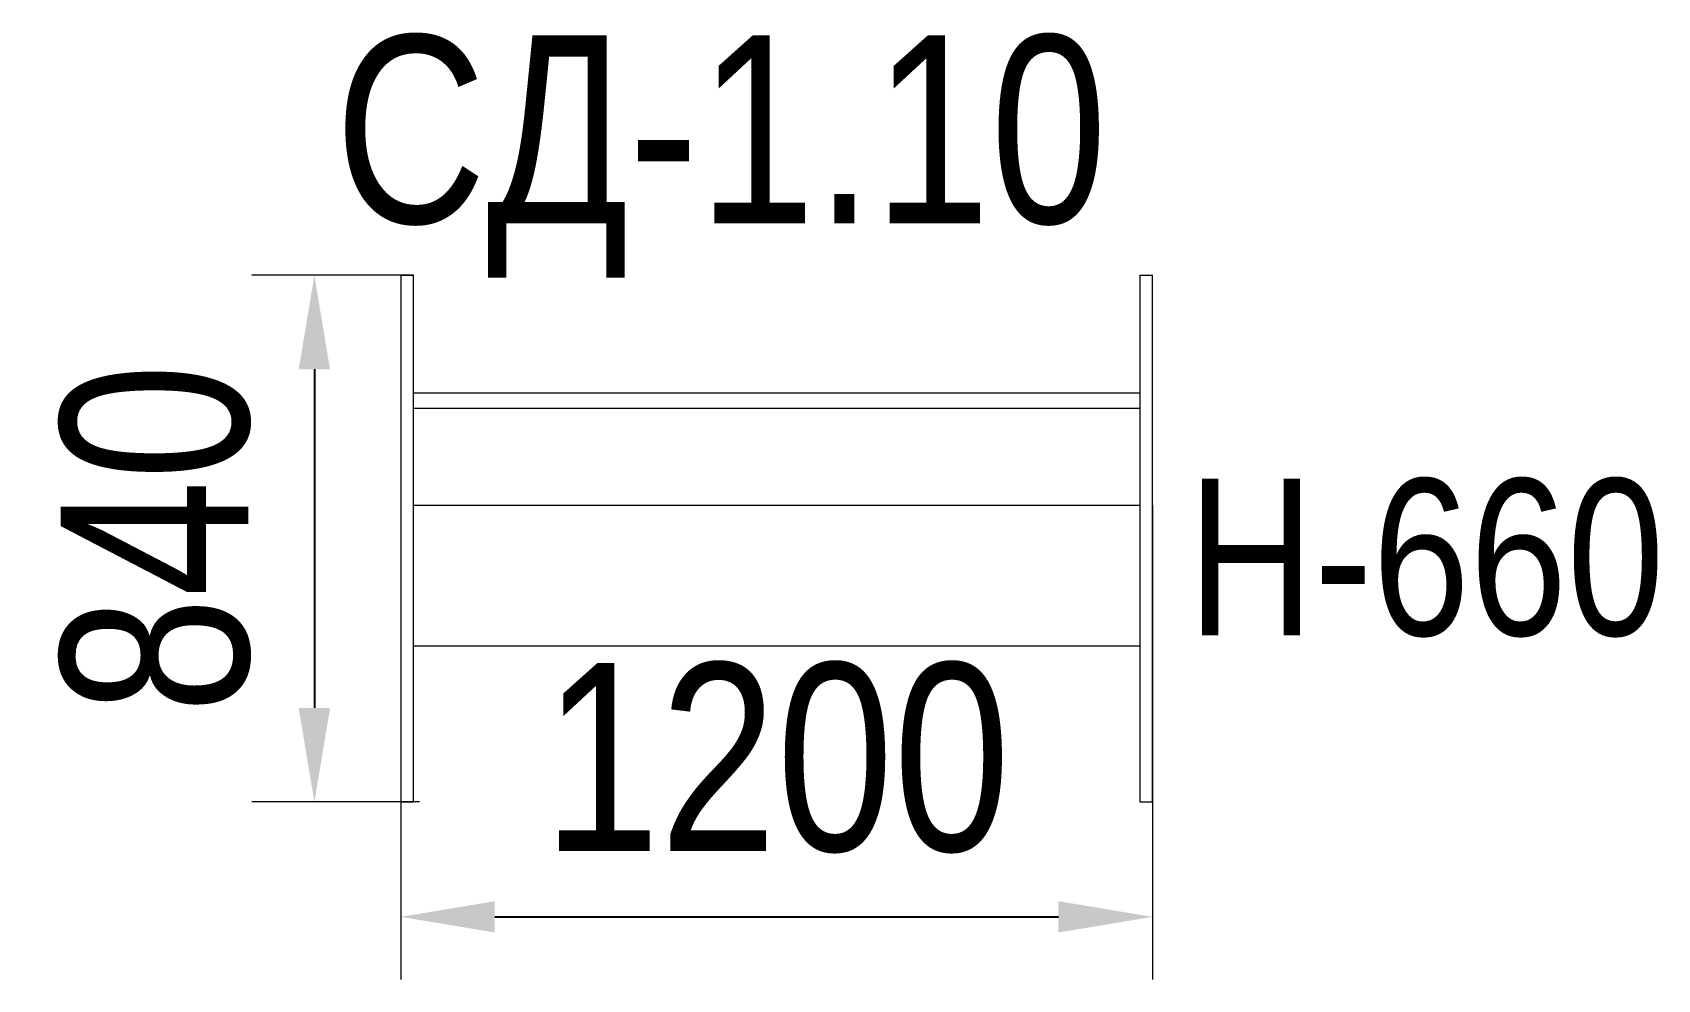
# Model space of a CAD drawing. Header units: millimetres. Extents: x -1123 to 1472, y -703 to 809.
import ezdxf

# ---------------------------------------------------------------- set-up
doc = ezdxf.new("R2010")
doc.units = ezdxf.units.MM
for name, color, linetype in [('DIKOM_АРТИКУЛ', 7, 'Continuous'), ('DIKOM_ОБЪЕКТ', 7, 'Continuous'), ('DIKOM_РАЗМЕР_ОБЪЕКТА', 7, 'Continuous')]:
    doc.layers.add(name, color=color, linetype=linetype)
doc.styles.add('style1', font='arialbd.ttf', dxfattribs={"width": 0.8})
doc.dimstyles.new('1-50', dxfattribs={"dimtxt": 300, "dimasz": 150, "dimexe": 100, "dimexo": 0, "dimgap": 100, "dimtad": 1, "dimtxsty": 'style1', "dimcen": 200, "dimclrd": 7, "dimclre": 7, "dimclrt": 7, "dimadec": 1, "dimazin": 2, "dimtfac": 1, "dimtmove": 0, "dimatfit": 2, "dimfxl": 0, "dimlwd": 25, "dimlwe": 18, "dimarcsym": 0})

# ---------------------------------------------------------------- blocks, each defined once
blk = doc.blocks.new('*D0')
at = {"layer": 'Defpoints', "color": 0, "transparency": 16777216}
for p in [(665.5, 54.4), (-534.5, 15.7), (665.5, -602.6)]:
    blk.add_point(p, dxfattribs=at)
at = {"layer": 'DIKOM_РАЗМЕР_ОБЪЕКТА', "color": 7, "lineweight": 18, "transparency": 16777216}
for p, q in [((665.5, 54.4), (665.5, -702.6)), ((-534.5, 15.7), (-534.5, -702.6))]:
    blk.add_line(p, q, dxfattribs=at)
at = {"layer": 'DIKOM_РАЗМЕР_ОБЪЕКТА', "color": 7, "lineweight": 25, "transparency": 16777216}
blk.add_line((-384.5, -602.6), (515.5, -602.6), dxfattribs=at)
at = {"layer": 'DIKOM_РАЗМЕР_ОБЪЕКТА', "color": 7, "transparency": 16777216}
for points in [[(-384.5, -577.6), (-384.5, -627.6), (-534.5, -602.6)], [(515.5, -577.6), (515.5, -627.6), (665.5, -602.6)]]:
    blk.add_solid(points, dxfattribs=at)
at = {"layer": 'DIKOM_РАЗМЕР_ОБЪЕКТА', "color": 7, "transparency": 16777216, "insert": (65.5, -349.4), "char_height": 300, "attachment_point": 5, "style": 'style1'}
blk.add_mtext('{\\fArial|b0|i0|c204|p34;1200}', dxfattribs=at)
blk = doc.blocks.new('*D1')
at = {"layer": 'Defpoints', "color": 0, "transparency": 16777216}
for p in [(-514.5, 421.8), (-672.5, -419), (-504.5, -419)]:
    blk.add_point(p, dxfattribs=at)
at = {"layer": 'DIKOM_РАЗМЕР_ОБЪЕКТА', "color": 7, "lineweight": 18, "transparency": 16777216}
for p, q in [((-514.5, 421.8), (-772.5, 421.8)), ((-504.5, -419), (-772.5, -419))]:
    blk.add_line(p, q, dxfattribs=at)
at = {"layer": 'DIKOM_РАЗМЕР_ОБЪЕКТА', "color": 7, "lineweight": 25, "transparency": 16777216}
blk.add_line((-672.5, 271.8), (-672.5, -269), dxfattribs=at)
at = {"layer": 'DIKOM_РАЗМЕР_ОБЪЕКТА', "color": 7, "transparency": 16777216}
for points in [[(-697.5, 271.8), (-647.5, 271.8), (-672.5, 421.8)], [(-697.5, -269), (-647.5, -269), (-672.5, -419)]]:
    blk.add_solid(points, dxfattribs=at)
at = {"layer": 'DIKOM_РАЗМЕР_ОБЪЕКТА', "color": 7, "transparency": 16777216, "insert": (-925.7, 1.4), "char_height": 300, "attachment_point": 5, "rotation": 90, "style": 'style1'}
blk.add_mtext('{\\fArial|b0|i0|c204|p34;840}', dxfattribs=at)

msp = doc.modelspace()

# ---------------------------------------------------------------- linework, layer by layer
at = {"layer": 'DIKOM_ОБЪЕКТ', "color": 7, "lineweight": 15}
for p, q in [((-534.5, 421.845), (-534.5, -419)), ((-534.5, 421.845), (-514.5, 421.845)), ((-514.5, -419), (-514.5, 421.845)), ((645.5, 421.845), (645.5, -419)), ((645.5, 421.845), (665.5, 421.845)), ((665.5, -419), (665.5, 421.845)), ((-514.5, 233.829), (645.5, 233.829)), ((-514.5, 209.375), (645.5, 209.375)), ((-514.5, 54.5), (645.5, 54.5)), ((-514.5, -169.661), (645.5, -169.661)), ((-534.5, -419), (-514.5, -419)), ((645.5, -419), (665.5, -419))]:
    msp.add_line(p, q, dxfattribs=at)

# ---------------------------------------------------------------- texts
at = {"layer": 'DIKOM_АРТИКУЛ', "insert": (-640.07, 804.886), "char_height": 300, "width": 1668.50802, "attachment_point": 1, "style": 'style1'}
msp.add_mtext('{\\fArial|b0|i0|c204|p34;СД-1.10}', dxfattribs=at)
at = {"layer": 'DIKOM_РАЗМЕР_ОБЪЕКТА', "insert": (721.93, 96.751), "char_height": 250, "width": 707.55089, "attachment_point": 1, "style": 'style1'}
msp.add_mtext('{\\fArial|b0|i0|c204|p34;H-660}', dxfattribs=at)

# ---------------------------------------------------------------- dimensions: what is measured, and where the dimension line sits
at = {"layer": 'DIKOM_РАЗМЕР_ОБЪЕКТА'}
dim = msp.add_linear_dim(base=(-672.533, -419), p1=(-514.5, 421.845), p2=(-504.5, -419), angle=90, text='{\\fArial|b0|i0|c204|p34;840}', dimstyle='1-50', dxfattribs=at)
dim.commit()
dim.dimension.update_dxf_attribs({"geometry": '*D1', "text_midpoint": (-672.533, 1.423), "dimtype": 160})
dim = msp.add_linear_dim(base=(665.5, -602.614), p1=(-534.5, 15.719), p2=(665.5, 54.355), text='{\\fArial|b0|i0|c204|p34;<>}', dimstyle='1-50', dxfattribs=at)
dim.commit()
dim.dimension.update_dxf_attribs({"geometry": '*D0', "text_midpoint": (65.5, -602.614), "dimtype": 160})

doc.saveas('drawing.dxf')
